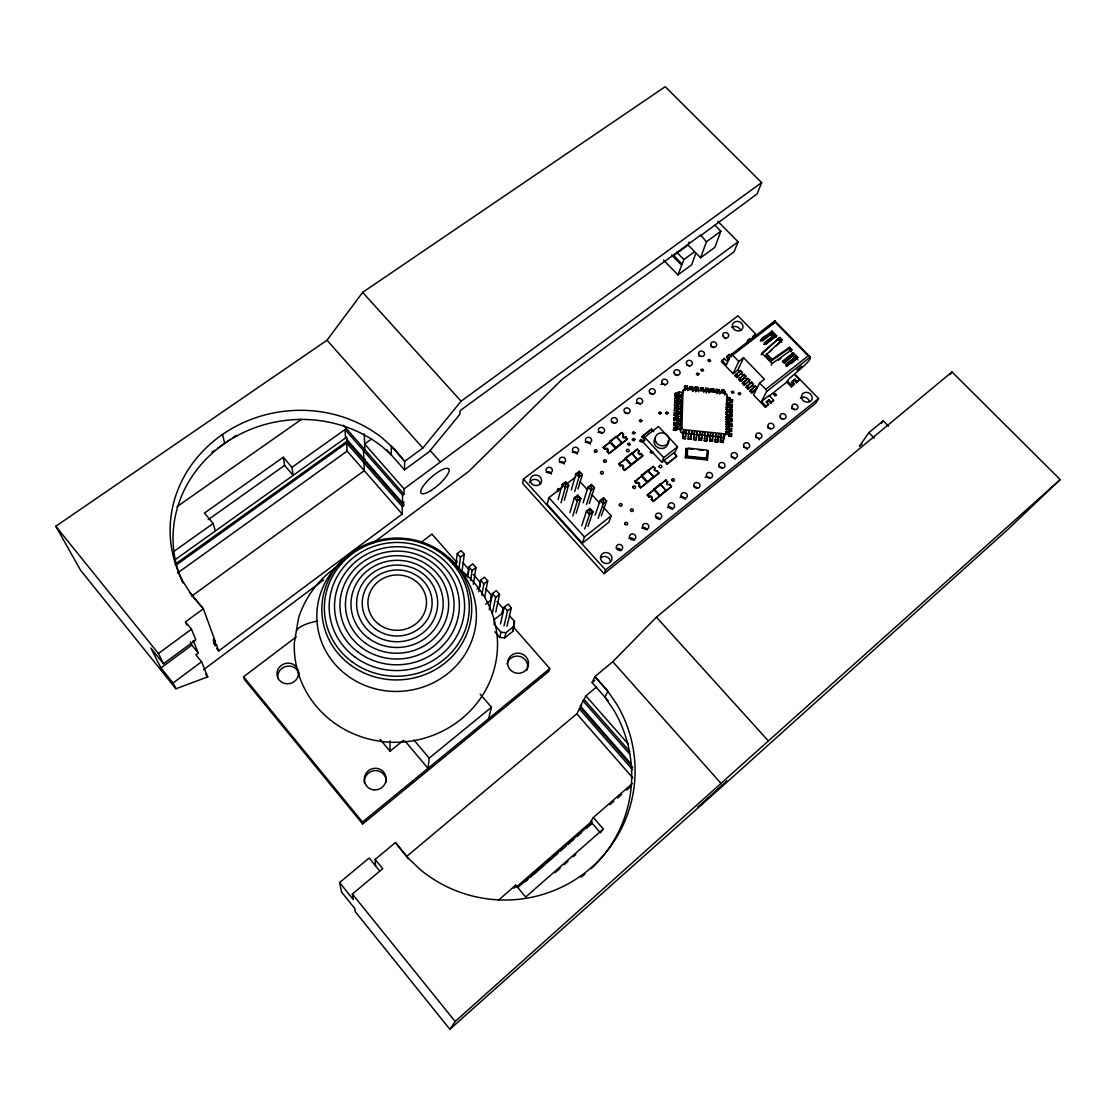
<?xml version="1.0" encoding="UTF-8"?>
<svg xmlns="http://www.w3.org/2000/svg" width="1116" height="1116" viewBox="0 0 1116 1116"><rect width="100%" height="100%" fill="white"/><g stroke="black" fill="none" stroke-linecap="round" stroke-linejoin="round"><path stroke-width="1.5" d="M403.587 740.257L390.028 751.194L390.042 740.954M770.682 403.253L771.309 402.081L769.008 399.695L768.38 400.867L770.682 403.253L773.667 400.198L769.077 395.441L768.464 396.626L786.78 382.104C786.961 378.003 818.865 357.469 808.165 355.892L775.229 322.301L774.992 320.711L773.486 323.654M653.432 476.658L647.657 470.436L641.574 475.207L641.086 476.03L646.848 482.265L653.432 476.658L647.657 470.436M723.726 437.026A2.232 1.995 24.2 0 0 724.87 435.38L726.544 431.962L727.172 395.231A2.232 1.967 23.1 0 0 725.037 393.264L685.266 389.219A2.232 1.981 21 0 0 683.006 390.907L681.555 394.492L680.453 430.86A2.26 2.023 22 0 0 682.601 433.12L694.278 434.305M216.56 648.229L218.736 650.907L402.179 514.058L402.332 506.636L346.658 443.01L175.965 565.226M402.332 506.636L403.657 505.66L403.741 501.879L402.416 502.856L402.583 495.169L345.011 429.548L291.96 467.325L293.159 475.374L284.58 465.386L283.269 457.225L204.451 513.067L213.142 523.46L215.36 530.965M402.583 495.169L403.922 494.179L404.048 488.864L364.625 443.987L371.614 438.951M689.186 241.991L688.14 245.074L700.611 257.824L706.4 241.809L700.736 235.071L460.127 410.632L459.75 414.482L429.241 451.673L404.494 469.864L404.69 461.327L394.269 448.855L382.104 437.849A127.88 117.333 -7.3 0 0 220.354 435.965A127.88 117.333 -7.3 0 0 183.01 581.562L192.105 595.846L203.377 608.778L215.416 641.812L214.384 642.579L215.514 645.648L216.546 644.881L213.226 640.835M660.212 483.967L666.001 490.635L660.212 483.967L654.143 488.78L653.641 489.589L659.43 495.853L666.015 490.231M725.651 431.446L728.999 431.794L729.557 433.496L731.566 433.719L731.357 436.454L728.957 436.203L728.455 432.045L725.512 431.725M725.791 426.521L729.139 426.884L729.697 428.586L731.705 428.809L731.496 431.543L729.097 431.292L728.595 427.121M725.93 421.625L729.264 421.974L729.836 423.689L731.831 423.913L731.622 426.647L729.222 426.382L728.734 422.225L725.791 421.904M731.901 421.471L729.362 421.499L728.874 417.328L726.07 416.728L729.404 417.077L729.892 421.248L731.901 421.471L731.957 419.03L729.962 418.807M729.208 405.164L729.278 402.736L729.766 406.908L732.152 407.173L732.347 404.452L730.366 404.243L729.808 402.485L726.488 402.123L726.279 404.843L729.208 405.164L729.766 406.908M726.628 397.282L729.934 397.645L730.492 399.402L732.487 399.626L732.277 402.332L729.892 402.081L729.404 397.896L726.488 397.589M731.496 436.175L729.501 435.965L728.999 431.794M731.636 431.25L729.627 431.041L729.139 426.884M731.761 426.354L729.766 426.145L729.264 421.974M729.892 421.248L729.404 417.077M729.543 412.209L730.101 413.938L732.096 414.162L732.026 416.589L730.031 416.38L729.543 412.209L726.07 412.139M729.669 407.34L730.227 409.084L732.222 409.293L732.152 411.72L730.171 411.511L729.669 407.34L726.209 407.27L729.139 407.591M732.291 406.88L730.296 406.656L729.808 402.485M732.417 402.039L730.436 401.83L729.934 397.645M728.957 436.203L728.455 432.045M729.097 431.292L729.167 428.837L731.705 428.809M729.222 426.382L729.292 423.94L731.831 423.913M732.152 411.72L729.627 411.762L729.697 409.335L732.222 409.293M729.892 402.081L729.404 397.896M729.501 435.965L729.557 433.496M729.627 431.041L729.697 428.586M729.766 426.145L729.836 423.689M730.031 416.38L730.101 413.938M730.171 411.511L730.227 409.084M730.296 406.656L730.366 404.243M730.436 401.83L730.492 399.402M731.357 436.454L731.566 433.719M731.622 426.647L731.691 424.192M731.761 421.75L731.957 419.03M726.209 411.846L726 414.58L728.929 414.887L729.501 416.617L731.887 416.882L732.096 414.162M732.012 412.013L732.082 409.586M732.152 407.173L732.347 404.452M732.277 402.332L732.487 399.626M723.949 434.919C724.814 445.689 717.839 444.447 721.41 434.347M721.271 434.626L720.322 442.355M724.214 392.706C726.279 389.386 719.918 388.703 721.564 392.427L722.275 391.995M723.015 442.634L724.089 434.626M724.41 390.251L724.995 394.645M724.856 394.938L724.926 392.288L721.717 391.772L721.773 389.972M726.07 416.728L726 419.17L729.334 419.532M729.627 411.762L729.069 410.018L726.139 409.712L726.349 406.977M680.453 430.86L681.904 427.428L683.006 390.907M719.68 394.074L719.123 389.679L716.472 389.4L716.277 391.855L716.974 391.423M718.718 434.068L717.644 442.062L714.965 441.783L716.04 433.775M716.472 389.4L716.416 391.2L719.778 391.06M714.965 441.783L715.161 439.648L717.839 439.941M715.816 436.775L715.9 434.068M717.03 393.781L717.128 390.767M717.644 442.062L718.578 434.347M707.223 459.987L708.032 450.78L707.223 459.987L685.405 457.7L686.214 448.493L692.924 449.19M710.99 391.284L711.185 388.828L713.835 389.107L713.78 390.921L714.463 390.474L711.813 390.195M709.595 441.225L709.79 439.09L712.482 439.369L712.413 441.225L709.595 441.225L710.529 433.496M711.673 390.851L711.185 388.828M709.79 439.09L710.669 433.203M712.287 441.504L713.347 433.496L713.124 436.495M703.736 392.344L703.847 389.331L701.183 389.052M699.913 432.073L699.048 437.946L701.741 438.239L702.606 432.352L701.545 440.374L698.853 440.081L699.788 432.352M709.065 392.93L708.534 388.535L705.884 388.256L706.275 392.93M705.884 388.256L705.828 390.056L709.162 389.903M707.976 432.924L706.916 440.932L704.224 440.653L705.284 432.645L705.061 435.645L707.753 435.924L707.851 433.203M706.4 392.637L706.498 389.624M708.534 388.535L708.339 391.005L709.009 390.558M695.631 391.786L695.296 387.113L697.946 387.392L698.421 391.772M697.109 434.877L694.417 434.584L694.529 431.501L693.482 439.523L696.175 439.802L697.221 431.78M696.998 434.794L697.095 432.073M700.388 390.14L700.597 387.684L703.247 387.963L703.178 389.777L703.847 389.331M701.043 389.707L700.597 387.684M703.038 390.433L703.247 387.963M689.869 386.834L692.645 386.82L693.092 391.2M690.79 439.244L691.836 431.222L690.985 437.095L688.307 436.816L688.112 438.951L690.79 439.244L688.112 438.951M692.966 391.507L693.078 388.842L689.925 388.34L693.217 388.187M695.296 387.113L695.226 388.912L698.532 388.759M695.756 391.493L695.868 388.466M682.922 436.244L683.759 430.358M687.33 386.248L687.135 388.703L687.749 388.27L684.471 388.424L684.68 385.969L687.33 386.248L684.68 385.969M683.648 430.65L682.727 438.393L685.419 438.672L685.503 436.454M686.228 433.65L686.34 430.929M687.777 390.628L687.888 387.615L684.61 387.768M682.811 436.161L685.615 436.537L686.452 430.65M685.405 457.7L686.214 448.493M689.995 386.541L689.786 388.996L690.413 388.549M689.032 431.222L688.195 436.733M689.144 430.929L689.032 434.026L691.725 434.305M674.929 398.133L674.706 400.853L677.105 401.104L679.086 399.626L679.184 397.198L682.253 397.212L678.919 396.864L676.924 398.342L674.929 398.133L677.203 398.677L679.184 397.198M673.687 427.428L673.464 430.176L675.878 430.427L677.872 429.004L680.844 429.311L681.067 426.563L677.691 426.2L673.562 427.707L675.975 427.972M673.897 422.504L673.673 425.252L676.087 425.503L678.082 424.066L681.039 424.387L681.262 421.639L677.9 421.276L675.905 422.727L673.897 422.504L676.184 423.048L678.179 421.611L681.262 421.639M674.092 417.607L673.883 420.341L681.234 419.476L681.457 416.728L678.11 416.366L673.98 417.9L676.394 418.151L678.389 416.7M674.301 412.725L674.078 415.459L676.491 415.71L678.486 414.259L681.444 414.566L681.653 411.832L678.305 411.469L676.31 412.934L674.301 412.725L676.589 413.269L678.584 411.804L681.653 411.832M676.701 410.827L678.681 409.363L681.639 409.684L681.862 406.949L678.514 406.587L676.519 408.051L674.51 407.842L676.798 408.4L676.701 410.827L674.287 410.576L674.51 407.842M674.72 402.988L674.496 405.708L676.896 405.959L678.891 404.494L681.834 404.801L682.057 402.081L678.709 401.718L674.608 403.281L676.994 403.532M679.086 399.626L682.029 399.947L682.253 397.212M675.138 393.292L674.915 396.013L682.225 395.092L682.448 392.372L679.114 392.009L675.013 393.585L677.412 393.85L679.393 392.358M684.987 390.642L685.098 387.977M685.112 390.335L685.224 387.322M673.464 430.176L675.599 430.106L675.696 427.637M673.673 425.252L675.794 425.182L675.905 422.727M673.883 420.341L676.003 420.272L676.115 417.816M674.078 415.459L676.212 415.375L676.31 412.934M674.287 410.576L676.422 410.493L676.519 408.051M674.496 405.708L676.617 405.624L676.728 403.197M674.706 400.853L676.826 400.77L676.924 398.342M674.915 396.013L677.021 395.929L677.133 393.502M677.3 396.264L677.412 393.85M675.599 430.106L677.593 428.67L677.691 426.2M675.794 425.182L677.803 423.745L677.9 421.276M676.003 420.272L677.998 418.821L678.11 416.366M676.212 415.375L678.207 413.924L678.305 411.469M676.422 410.493L678.402 409.028L678.514 406.587M676.617 405.624L678.612 404.145L678.709 401.718M676.826 400.77L678.807 399.291L678.919 396.864M677.021 395.929L679.016 394.436L679.114 392.009M494.848 631.795L499.773 637.445L504.669 637.906L512.774 631.419L513.165 626.746L549.797 668.554L548.779 671.4L362.672 823.999L244.516 679.63L243.581 676.77L296.214 636.901M512.774 631.419L514.504 621.431L509.51 615.753M497.052 601.538L502.995 608.318L502.605 613.005L494.402 619.519L493.997 624.235L500.972 632.228L505.925 632.702L514.113 626.146M485.627 588.523L491.556 595.274L491.152 599.934L485.669 604.244M468.539 572.452L468.832 569.383L463.126 562.883M480.201 694.152L491.472 707.265L429.172 758.141L428.042 768.422L404.969 740.912M455.788 565.589L457.239 553.55L461.089 550.593L464.298 554.247L462.01 571.42M458.927 569.188L460.448 557.205L464.298 554.247M467.451 576.944L468.901 566.844L472.752 563.873L475.974 567.542L473.337 584.352M470.617 580.557L472.124 570.527L475.974 567.542M478.68 591.731L480.633 580.208L484.47 577.209L487.72 580.892L484.707 597.339M481.847 595.358L483.87 583.905L487.72 580.892M491.012 598.064L491.556 595.274M489.254 609.727L492.421 593.628L496.257 590.615L499.522 594.312L495.797 612M492.407 613.34L495.671 597.339L499.522 594.312M757.206 335.553L737.941 315.786L523.474 479.057L522.567 483.368L604.049 573.708L815.81 403.197L818.586 398.551L795.722 375.088M501.781 613.772L502.995 608.318M500.47 623.97L504.265 607.132L508.101 604.091L511.379 607.815L506.957 626.313M499.773 637.445L500.972 632.228M504.027 625.923L507.543 610.857L511.379 607.815M504.669 637.906L505.925 632.702M488.599 718.802L491.472 707.265M513.834 624.095L514.504 621.431M562.297 487.315L548.877 497.666L547.175 504.293L582.343 543.227L608.848 522.246L611.205 515.815L603.198 507.041M558.112 499.619L562.227 484.497L565.645 481.875L568.63 485.153L564.361 500.261M706.986 438.714L707.753 435.924M561.027 502.842L565.226 487.79L565.645 481.875M571.308 489.938L575.954 473.923L579.33 471.315L582.329 474.579L578.004 488.975M578.395 474.523L579.33 471.315L578.939 477.202L574.698 491.542M569.899 512.635L574.322 497.806L577.739 495.155L580.739 498.447L576.163 513.276M572.829 515.871L577.335 501.112L577.739 495.155M583.082 502.87L588.034 487.148L591.41 484.511L594.423 487.804L589.318 503.497M603.198 447.474L621.821 432.506L623.523 434.347A1.716 1.548 18.7 0 0 623.398 436.551A1.716 1.548 18.7 0 0 625.797 436.802L627.206 439.481L608.89 453.626L607.188 451.785A1.716 1.562 17.8 0 0 607.313 449.567A1.716 1.562 17.8 0 0 604.9 449.316L603.198 447.474L609.503 442.62M586.514 504.516L591.034 490.44L591.41 484.511M604.9 449.316L603.463 446.623M581.757 525.72L586.472 511.17L589.89 508.491L592.903 511.812L588.034 526.347M607.188 451.785L607.453 450.948A1.73 1.562 17.8 0 0 607.592 448.73A1.73 1.562 17.8 0 0 605.179 448.479M608.89 453.626L627.513 438.63M584.7 528.97L589.499 514.49L589.89 508.491M582.343 543.227L584.435 536.977L611.205 515.815M621.821 432.506L616.771 437.026M595.135 515.187L600.171 500.428L603.561 497.778L606.574 501.084L601.385 515.815M663.574 260.112L677.928 274.899L683.885 259.554L694.347 251.881M623.523 434.347L623.23 435.198A1.716 1.548 18.7 0 0 622.77 436.858M625.797 436.802L625.504 437.653A1.716 1.548 18.7 0 1 623.105 437.402M598.092 518.424L603.198 503.735L603.561 497.778M618.683 464.242L637.306 449.162L639.022 451.017A1.716 1.548 20.1 0 0 638.91 453.222A1.716 1.548 20.1 0 0 641.309 453.473L642.704 456.151L624.416 470.436L622.7 468.58A1.73 1.562 19.3 0 0 622.826 466.349A1.73 1.562 19.3 0 0 620.398 466.097L618.683 464.242L624.988 459.332M620.398 466.097L618.975 463.405M695.798 253.248L691.725 264.743L677.928 274.899M622.7 468.58L622.993 467.757A1.73 1.576 19.3 0 0 623.119 465.525A1.73 1.576 19.3 0 0 620.691 465.274M624.416 470.436L643.025 455.328M700.485 235.797L757.122 193.919L761.628 182.592L665.22 86.699L362.644 292.364L327.016 340.24L55.8 526.264L80.519 570.178L175.923 688.767L207.771 676.868L201.564 661.76L195.942 654.841L198.299 653.083L193.152 640.542M637.306 449.162L632.242 453.696M642.858 441.908L644.616 437.207L658.468 426.465L677.524 446.791L675.543 451.422L661.802 462.233L642.858 441.908L644.936 440.304L641.937 436.537L651.563 429.074L653.669 431.306M714.965 225.223L720.866 231.207L714.84 247.347L700.611 257.824M639.022 451.017L638.715 451.854A1.716 1.548 20.1 0 0 638.254 453.515M641.309 453.473L641.003 454.31A1.716 1.548 20.1 0 1 639.133 454.463M641.784 436.928L651.563 429.074M634.725 481.596L653.334 466.404L655.064 468.26A1.73 1.562 21.6 0 0 654.966 470.492A1.73 1.562 21.6 0 0 657.366 470.743L658.761 473.421L640.486 487.832L638.757 485.962A1.73 1.576 20.9 0 0 638.868 483.716A1.73 1.576 20.9 0 0 636.455 483.465L634.725 481.596L639.761 477.634M636.455 483.465L635.032 480.787M604.049 573.708L605.542 569.941L818.586 398.551M638.757 485.962L639.077 485.167A1.73 1.576 20.9 0 0 639.189 482.907A1.73 1.576 20.9 0 0 636.762 482.656M717.797 221.289L738.081 241.795L734.119 251.742L562.004 379.412L468.762 471.384L372.465 543.394M640.486 487.832L659.096 472.598M653.334 466.404L643.444 474.746M682.225 395.092L679.016 394.436M682.029 399.947L678.807 399.291M682.057 402.081L678.988 402.053M655.064 468.26L654.729 469.083A1.73 1.562 21.7 0 0 654.185 470.143M681.834 404.801L678.612 404.145M681.639 409.684L678.402 409.028M647.266 495.169L665.875 479.894L667.619 481.763A1.73 1.576 22.9 0 0 667.521 484.009A1.73 1.576 22.9 0 0 669.935 484.26L671.316 486.925L653.055 501.447L651.325 499.563A1.744 1.59 22.3 0 0 651.423 497.304A1.744 1.59 22.3 0 0 648.996 497.052L647.266 495.169L659.612 485.39M657.031 471.566L657.366 470.743M661.802 462.233L663.713 457.658L677.524 446.791M648.996 497.052L647.587 494.388M681.039 424.387L677.803 423.745M681.067 426.563L677.984 426.535M697.946 387.392L695.17 387.405M680.844 429.311L677.593 428.67M651.325 499.563L651.66 498.782A1.744 1.59 22.3 0 0 651.758 496.508A1.744 1.59 22.3 0 0 649.331 496.271M667.047 464.005L676.826 456.039L673.659 452.664L676.659 456.43L667.047 464.005L663.88 460.601M653.055 501.447L671.679 486.116M682.601 433.12L684.066 429.702A2.274 2.023 22 0 1 681.904 427.428M682.727 438.393L685.419 438.672M661.983 483.507L665.875 479.894M666.88 483.047A1.73 1.562 22.9 0 1 667.27 482.558L667.619 481.763M731.747 356.757L729.487 354.414L727.102 356.255L729.362 358.599L726.516 360.803L724.256 358.445L721.327 361.514L733.086 373.734L737.829 370.038L743.577 357.692L764.418 379.231L759.605 383.011L753.565 395.008L765.464 407.382L768.464 404.341L766.162 401.955L769.008 399.695M723.712 359.687L724.256 358.445M669.586 485.055L669.935 484.26M727.102 356.255L726.558 357.483L728.818 359.826L729.362 358.599M713.835 389.107L711.059 389.121M728.929 355.655L729.487 354.414M765.464 407.382L766.092 406.224L761.489 401.453L766.622 391.577L810.3 357.064L774.825 320.892L730.994 354.679L726.39 364.988L721.871 360.287M693.482 439.523L696.175 439.802M719.123 389.679L716.346 389.693M698.853 440.081L701.545 440.374M733.086 373.734L738.764 361.431L743.577 357.692M406.866 856.265L576.777 713.835L581.687 704.949L580.39 706.051L630.721 763.525M580.39 706.051L585.914 695.882L596.6 686.954M704.224 440.653L707.042 440.653M608.332 701.029L592.094 682.601L594.87 676.631L612.81 661.704L656.431 617.176L951.99 371.949L1060.2 479.587L1007.888 529.416L737.815 772.412L449.874 1029.301L355.293 911.744L354.762 908.466L341.58 892.102L339.571 882.575L369.173 857.995L379.719 870.954M734.942 375.66L740.396 370.442L742.266 372.367L736.797 377.585L734.942 375.66L737.313 373.804M736.797 377.585L742.266 372.367M740.396 370.442L739.685 371.963L737.829 370.038M738.653 379.524L744.121 374.306L745.976 376.231L740.508 381.449L738.653 379.524L741.024 377.668M726.139 409.712L729.599 409.767M740.508 381.449L745.976 376.231M744.121 374.306L743.395 375.813L741.54 373.888M772.063 331.089L761.154 339.529L760.401 341.119L771.282 332.694L772.063 331.089L776.666 335.79L775.871 337.381L771.282 332.694M742.377 383.388L747.846 378.171L749.715 380.096L744.232 385.313L742.377 383.388L745.934 380.598M744.232 385.313L749.715 380.096M746.102 387.252L751.57 382.035L753.44 383.974L752.7 385.466L747.957 389.191L746.102 387.252L751.57 382.035M771.24 335.191L772.021 333.6L762.535 340.938L761.154 339.529M723.182 436.049L724.284 433.789A2.246 1.995 24.2 0 0 726.544 431.962M747.957 389.191L753.44 383.974M771.212 365.141L772.007 363.579L761.837 353.116L779.903 337.409L782.204 339.752L765.757 355.209L771.282 360.9L788.775 348.889L789.598 347.313L791.9 349.671L791.077 351.247L788.775 348.889M749.826 391.13L755.309 385.913L757.178 387.852L751.696 393.069L749.826 391.13L753.384 388.326M751.696 393.069L757.178 387.852M755.309 385.913L754.569 387.405L752.7 385.466M761.07 354.693L779.903 337.409M771.282 360.9L772.077 359.338L789.598 347.313M776.192 345.96L782.204 339.752M782.944 361.807L793.281 352.782L797.912 357.511L791.649 363.356M514.044 888.266L515.745 885.128L525.706 897.041L603.282 829.021L593.363 817.498L632.465 783.432M794.201 380.389L794.857 379.189L797.145 381.546L796.489 382.746L794.201 380.389L791.397 382.607L793.685 384.964L791.356 386.82L786.78 382.104M791.356 386.82L794.341 383.778L792.053 381.421L794.857 379.189M610.006 441.113L609.531 441.964L615.223 448.116L621.779 442.578L616.088 436.44L610.006 441.113L615.697 447.265M793.685 384.964L794.341 383.778M794.899 374.99L799.475 379.705L796.489 382.746M625.518 457.867L625.03 458.704L630.763 464.898L637.334 459.318L631.6 453.138L625.518 457.867L631.251 464.061M593.363 817.498L590.671 821.474L600.45 832.843L603.282 829.021M449.874 1029.301L455.175 1021.489L1060.2 479.587M888.545 426.214L883.23 420.816L868.876 432.687L859.376 446.274L861.943 444.154M881.277 423.564L883.23 420.816M949.967 374.627L951.99 371.949M182.857 582.929A126.178 115.994 -7.6 0 1 225.46 442.843A126.178 115.994 -7.6 0 1 382.202 446.651L391.284 454.882L391.311 446.177L404.69 461.327L422.852 448.032L461.075 401.188L761.628 182.592M769.663 351.735L772.272 349.434M555.015 872.698L560.218 868.136M564.11 864.733L568.002 861.315M573.192 856.753L575.786 854.479M498.824 899.873L515.745 885.128M609.978 804.636L613.842 801.274M617.706 797.898L621.57 794.536M626.718 790.044L630.582 786.682M516.052 887.332L592.052 821.069M517.838 887.443L591.871 822.855M525.273 881.738L527.896 879.464M530.505 877.176L557.972 853.21M560.595 850.922L565.826 846.36M568.449 844.073L573.68 839.511M577.6 836.079L581.52 832.662M586.751 828.086L591.982 823.524M339.571 882.575L353.298 899.594L352.377 894.028L382.704 868.667L375.171 859.432L395.441 842.566L408.595 858.567M592.094 682.601L594.661 680.453M362.672 823.999L362.491 822.032L549.797 668.554M766.092 406.224L768.464 404.341M771.309 402.081L773.667 400.198M797.145 381.546L799.475 379.705M761.489 401.453L769.077 395.441M766.497 402.374L768.38 400.867M766.622 391.577A1.911 0.893 51.6 0 0 765.743 389.372L808.165 355.892M796.824 369.996L801.707 366.146M786.752 363.969L795.931 356.757L794.006 360.356L786.18 366.508M786.166 365.141L795.108 357.204L785.636 364.653L787.031 366.09L797.912 357.511M793.281 352.782L782.386 361.319L783.781 362.742L793.253 355.306L784.325 363.244M477.006 589.067L479.74 586.932L480.159 582.301L473.282 574.461M764.99 343.072L774.365 335.804M763.609 344.412L773.862 335.47L764.376 342.835L765.757 344.244L776.666 335.79M465.651 576.107L468.399 573.987M765.255 344.286L774.448 337.158M762.312 338.12L765.004 336.028M730.994 354.679A1.897 0.879 52.6 0 1 732.682 355.139L775.229 322.301M566.314 484.205L575.716 476.95M452.998 564.264L457.1 561.097M420.885 542.488L431.962 534.09L457.142 562.813M203.614 669.684L323.626 579.929M175.923 688.767L173.064 683.02L201.564 661.76M173.064 683.02L160.941 667.954L150.869 648.089L163.508 663.755L195.802 639.886L191.478 629.215L185.493 621.877L203.377 608.778L189.887 592.359M160.941 667.954L191.812 645.118L190.487 641.937M404.048 488.864L738.081 241.795M163.508 663.755L158.43 653.53L191.478 629.215M706.4 241.809L720.866 231.207M688.14 245.074L673.771 255.55L682.267 264.283M191.785 596.084L364.262 470.673L363.955 462.791L365.281 461.843L365.183 459.164M177.5 573.038L347.16 451.101L346.658 443.01M175.128 564.208L347.146 441.127L346.964 438.379M174.891 559.883L346.881 436.998M208.19 519.679L284.58 465.386M173.538 551.667L213.142 523.46M176.844 506.79L301.543 419.267M772.007 363.579L791.9 349.671M778.312 360.175L781.144 358.194M211.928 452.231L214.76 450.264M217.592 448.297L230.398 439.411M233.244 437.43L236.104 435.449M713.626 391.577L714.324 391.144L711.129 390.628M718.927 392.148L719.625 391.716M721.717 391.772L725.079 391.632M687.554 449.26L687.289 456.123L706.414 458.118L707.125 451.492M684.066 429.702L724.284 433.789M697.612 434.64L720.964 437.012M729.027 433.747L731.426 433.998M725.581 433.915L728.929 434.264M725.442 434.194L728.399 434.501M683.648 433.454L686.34 433.733M699.802 435.156L702.494 435.449M705.186 435.728L707.879 436.007M710.571 436.3L713.25 436.579M715.942 436.858L718.62 437.151M721.313 437.43L724.005 437.723M693.678 437.388L696.37 437.667M704.419 438.518L707.112 438.797M720.518 440.22L723.196 440.499M709.734 440.932L712.413 441.225M715.105 441.504L717.783 441.783M720.462 442.075L723.14 442.355M688.14 448.116L707.265 450.125M697.96 449.72L702.996 450.25M685.894 456.597L707.767 458.885M729.962 399.668L732.347 399.919M726.558 399.709L729.878 400.058M726.418 400.002L729.334 400.309M726.418 404.55L729.738 404.913M729.557 414.189L731.957 414.441M726.139 414.287L729.473 414.636M678.207 413.924L681.555 414.273M725.86 419.463L728.804 419.769M677.998 418.821L681.36 419.184M725.86 424.066L729.208 424.429M725.721 424.359L728.664 424.666M725.721 428.976L729.069 429.339M725.581 429.269L728.525 429.576M700.471 387.977L703.108 388.27M705.758 388.549L708.409 388.842M721.633 390.265L724.27 390.558M700.527 389.484L703.708 389.986M779.107 338.999L781.409 341.343M778.131 338.566L781.688 342.207M787.617 348.262L791.188 351.903M777.894 339.417L780.251 341.831M792.444 354.344L797.898 359.882M868.876 432.687L874.191 438.114M676.728 252.216L683.885 259.554M671.637 255.006L681.332 264.966M766.525 353.632L772.077 359.338M787.422 380.905L792.011 385.634M732.682 355.139L738.764 361.431M759.605 383.011L765.743 389.372M745.265 377.738L747.12 379.677M748.976 381.602L750.845 383.527M735.639 374.153L737.509 376.078M739.364 378.017L741.233 379.942M743.089 381.881L744.958 383.82M746.827 385.759L748.697 387.698M750.566 389.637L752.435 391.59M651.423 429.465L653.516 431.697M644.616 437.207L663.713 457.658M641.937 436.537L644.03 438.783M664.034 460.224L667.215 463.628M665.527 480.703L667.27 482.558M641.574 475.207L647.35 481.456M654.143 488.78L659.947 495.044M607.453 450.948L609.169 452.789M622.993 467.757L624.709 469.613M639.077 485.167L640.807 487.036M651.66 498.782L653.39 500.665M580.292 481.959L587.169 489.492M591.745 494.5L599.766 503.274M548.877 497.666L584.435 536.977M362.644 292.364L461.075 401.188M656.431 617.176L768.073 740.606M523.474 479.057L605.542 569.941M430.009 450.376L440.36 461.996M327.016 340.24L422.852 448.032M612.81 661.704L721.243 783.669M386.708 449.706L404.494 469.864M585.914 695.882L628.294 744.121M457.239 553.55L460.448 557.205M468.901 566.844L472.124 570.527M480.633 580.208L483.87 583.905M492.421 593.628L495.671 597.339M504.265 607.132L507.543 610.857M343.393 425.21L403.922 494.179M584.184 699.579L629.731 751.473M582.873 700.681L629.55 753.914M402.416 502.856L345.555 437.946L345.011 429.548M347.146 441.127L403.657 505.66M580.46 707.586L632.744 767.278M579.162 708.674L632.577 769.705M346.337 450.166L402.179 514.058M576.777 713.835L632.758 777.894M283.269 457.225L291.96 467.325M413.91 739.978L429.172 758.141M380.11 739.308L390.028 751.194M213.268 639.175L215.416 641.812M243.581 676.77L362.491 822.032M213.309 642.942L215.514 645.648M191.812 645.118L198.299 653.083M205.595 674.19L207.771 676.868M55.8 526.264L158.43 653.53M352.377 894.028L455.175 1021.489M395.441 842.566L407.019 857.074L420.565 869.88A131.59 130.07 23.1 0 0 589.401 869.211A131.59 130.07 23.1 0 0 616.702 704.154L606.685 689.646L594.87 676.631L607.857 691.334L604.886 697.123L613.605 709.776A129.763 128.424 23.8 0 1 591.187 868.639M185.493 621.877L186.763 624.96M216.546 644.881L218.736 650.907M222.502 434.431L224.679 443.373M616.088 436.44L621.779 442.578M375.171 859.432L375.52 865.793M631.6 453.138L637.334 459.318M363.802 458.774L363.495 450.599L364.834 449.636L364.248 433.901M667.173 484.804A1.73 1.562 22.9 0 1 666.824 484.26M667.954 441.043A7.142 6.417 21.1 0 1 659.863 448.325A7.142 6.417 21.1 0 1 655.134 438.128M559.228 462.219A3.139 2.874 14.9 0 1 564.347 464.047M800.367 398.063A5.51 4.799 26.8 0 1 809.337 401.23M558.335 491.082A1.423 1.297 15.2 0 1 557.861 488.836A1.423 1.297 15.2 0 1 560.176 489.659M743.563 447.153A3.097 2.762 25.8 0 1 747.232 449.539M529.556 482.712A5.719 5.259 13.1 0 1 540.535 483.842M694.138 486.757A3.139 2.846 24.7 0 1 697.082 487.804M628.852 538.512A3.195 2.943 22.6 0 1 634.055 540.367M731.789 327.42A5.413 4.687 21.9 0 1 740.619 330.531M598.023 432.576A3.111 2.804 17 0 1 602.375 433.022M600.924 557.609A5.817 5.413 21.4 0 1 610.396 560.999M617.246 548.333A3.208 2.971 22 0 1 621.012 550.83M641.812 528.133A3.181 2.929 23.1 0 1 647.001 529.974M656.11 517.21A3.167 2.902 23.6 0 1 659.849 519.665M667.452 507.585A3.167 2.888 24 0 1 672.599 509.426M680.132 497.429A3.153 2.86 24.4 0 1 685.266 499.257M705.214 477.341A3.125 2.818 25.1 0 1 709.567 477.788M719.025 466.809A3.125 2.804 25.3 0 1 721.954 467.855M731.329 456.946A3.111 2.776 25.6 0 1 735.012 459.332M755.699 437.444A3.083 2.734 26 0 1 759.354 439.802M767.738 427.791A3.083 2.72 26.2 0 1 770.64 428.809M781.256 418.361A3.069 2.692 26.4 0 1 782.595 419.225M791.593 408.679A3.055 2.678 26.6 0 1 794.466 409.698M546.101 472.249A3.153 2.888 14 0 1 551.234 474.091M572.257 452.273A3.139 2.846 15.7 0 1 577.363 454.086M585.189 442.382A3.125 2.832 16.4 0 1 590.28 444.196M612.196 422.253A3.097 2.79 17.7 0 1 615.111 423.285M624.848 412.585A3.083 2.762 18.2 0 1 627.75 413.618M636.008 403.546A3.083 2.748 18.8 0 1 640.305 404.006M649.875 393.446A3.069 2.72 19.2 0 1 652.762 394.478M660.881 384.546A3.055 2.706 19.7 0 1 665.136 385.006M674.552 374.585A3.041 2.692 20.1 0 1 677.426 375.604M686.772 365.253A3.041 2.664 20.5 0 1 689.632 366.271M698.895 355.99A3.027 2.651 20.9 0 1 700.43 356.157M710.934 346.783A3.013 2.637 21.2 0 1 713.766 347.787M724.41 337.813A2.999 2.609 21.6 0 1 725.721 338.65M681.555 394.492A2.218 1.967 21 0 1 681.778 393.767M507.069 664.09A10.407 10.03 15.4 0 1 520.461 656.613A10.407 10.03 15.4 0 1 526.668 670.577M277.772 678.012A10.825 10.211 -18.8 0 1 287.049 666.196A10.825 10.211 -18.8 0 1 299.116 674.594M297.805 669.14A10.895 10.267 -18.5 0 1 287.342 683.787A10.895 10.267 -18.5 0 1 278.177 669.028A10.895 10.267 -18.5 0 1 296.382 666.866M364.5 783.167A10.965 10.672 -29.3 0 1 375.06 770.598A10.965 10.672 -29.3 0 1 386.122 782.232M458.132 568.072A101.668 97.008 -5 0 1 439.285 732.682A101.668 97.008 -5 0 1 294.289 643.248L298.53 618.111A101.668 97.008 -5 0 1 335.344 567.779M296.424 630.638A85.458 24.161 7.7 0 1 317.516 621.068M446.595 556.605A79.794 75.623 -3.1 0 1 453.752 668.289A79.794 75.623 -3.1 0 1 335.776 665.094A79.794 75.623 -3.1 0 1 350.982 554.024M585.021 874.023A129.763 128.424 23.8 0 1 581.143 877.078M773.974 394.269L774.895 395.873L776.541 395.19L775.62 393.599L773.974 394.269M740.675 393.488L739.685 394.883L738.067 393.836L739.057 392.441L740.675 393.488M731.412 391.772L732.319 393.376L733.979 392.692L733.072 391.088L731.412 391.772M708.116 360.105L709.009 361.682L710.669 360.998L709.776 359.436L708.116 360.105M698.951 373.972L697.946 375.353L696.342 374.32L697.333 372.939L698.951 373.972M701.029 369.689L701.922 371.279L703.582 370.596L702.689 369.019L701.029 369.689M668.121 412.864L667.103 414.287L665.471 413.227L666.503 411.818L668.121 412.864M661.23 412.906L660.198 414.329L658.58 413.269L659.612 411.86L661.23 412.906M652.832 451.91L651.786 453.361L650.14 452.287L651.2 450.836L652.832 451.91M641.951 420.593L640.905 422.015L639.273 420.955L640.319 419.532L641.951 420.593M642.272 440.583L641.226 442.02L639.58 440.96L640.64 439.509L642.272 440.583M634.976 432.757L633.93 434.194L632.298 433.134L633.344 431.697L634.976 432.757M634.865 439.467L633.818 440.904L632.172 439.844L633.232 438.393L634.865 439.467M627.68 443.763L628.573 445.41L630.303 444.698L629.41 443.052L627.68 443.763M747.901 340.227L747.329 341.482L750.245 338.413L747.901 340.227M753.063 336.251L752.477 337.506L755.393 334.451L753.063 336.251M726.809 781.172L697.918 807.231L726.809 781.172M592.903 511.812L589.499 514.49L586.472 511.17L590.252 509.789L592.903 511.812M606.574 501.084L603.198 503.735L600.171 500.428L603.965 499.033L606.574 501.084M580.739 498.447L577.335 501.112L574.322 497.806L578.06 496.397L580.739 498.447M594.423 487.804L591.034 490.44L588.034 487.148L591.787 485.711L594.423 487.804M568.63 485.153L565.226 487.79L562.227 484.497L565.924 483.061L568.63 485.153M582.329 474.579L578.939 477.202L575.954 473.923L579.664 472.459L582.329 474.579M430.609 490.733A18.358 5.203 -41.3 0 0 448.827 469.027A18.358 5.203 -41.3 0 0 425.377 483.312A18.358 5.203 -41.3 0 0 430.609 490.733M655.873 441.964A7.17 6.431 21.1 0 0 668.121 443.233A7.17 6.431 21.1 0 0 662.416 432.869A7.17 6.431 21.1 0 0 655.873 441.964M603.979 461.871A1.395 1.269 18 0 0 606.337 461.536A1.395 1.269 18 0 0 604.732 459.792A1.395 1.269 18 0 0 603.979 461.871M560.079 461.885A3.167 2.888 14.9 0 0 565.421 461.131A3.167 2.888 14.9 0 0 561.822 457.197A3.167 2.888 14.9 0 0 560.079 461.885M599.166 432.004A3.125 2.818 17 0 0 604.44 431.278A3.125 2.818 17 0 0 600.854 427.414A3.125 2.818 17 0 0 599.166 432.004M732.473 326.821A5.454 4.715 21.8 0 0 741.373 329.959A5.454 4.715 21.8 0 0 739.169 321.687A5.454 4.715 21.8 0 0 732.473 326.821M801.595 398.007A5.552 4.827 26.7 0 0 810.635 401.202A5.552 4.827 26.7 0 0 808.263 392.665A5.552 4.827 26.7 0 0 801.595 398.007M600.561 558.893A5.845 5.441 21.4 0 0 610.117 562.297A5.845 5.441 21.4 0 0 608.039 552.88A5.845 5.441 21.4 0 0 600.561 558.893M743.661 445.954A3.125 2.776 25.8 0 0 748.738 447.753A3.125 2.776 25.8 0 0 747.483 442.885A3.125 2.776 25.8 0 0 743.661 445.954M531.593 483.66A5.761 5.287 13.1 0 0 541.358 482.265A5.761 5.287 13.1 0 0 534.829 475.095A5.761 5.287 13.1 0 0 531.593 483.66M659.151 466.683A1.395 1.269 21.8 0 0 661.425 467.492A1.395 1.269 21.8 0 0 660.909 465.302A1.395 1.269 21.8 0 0 659.151 466.683M546.854 471.984A3.181 2.902 14.1 0 0 552.225 471.231A3.181 2.902 14.1 0 0 548.626 467.283A3.181 2.902 14.1 0 0 546.854 471.984M693.859 485.823A3.167 2.86 24.7 0 0 699.007 487.664A3.167 2.86 24.7 0 0 697.779 482.67A3.167 2.86 24.7 0 0 693.859 485.823M629.508 537.354A3.208 2.971 22.6 0 0 634.753 539.223A3.208 2.971 22.6 0 0 633.595 534.076A3.208 2.971 22.6 0 0 629.508 537.354M686.438 363.453A3.055 2.678 20.5 0 0 691.432 365.211A3.055 2.678 20.5 0 0 690.26 360.524A3.055 2.678 20.5 0 0 686.438 363.453M626.774 451.324A1.395 1.256 19.2 0 0 629.103 450.99A1.395 1.256 19.2 0 0 627.499 449.26A1.395 1.256 19.2 0 0 626.774 451.324M624.807 523.85A1.423 1.311 21.5 0 0 627.122 524.673A1.423 1.311 21.5 0 0 626.606 522.4A1.423 1.311 21.5 0 0 624.807 523.85M681.178 495.978A3.167 2.874 24.4 0 0 686.34 497.82A3.167 2.874 24.4 0 0 685.126 492.812A3.167 2.874 24.4 0 0 681.178 495.978M706.442 475.751A3.153 2.832 25 0 0 711.576 477.578A3.153 2.832 25 0 0 710.348 472.626A3.153 2.832 25 0 0 706.442 475.751M632.856 487.385A1.409 1.283 20.8 0 0 635.157 488.208A1.409 1.283 20.8 0 0 634.641 485.976A1.409 1.283 20.8 0 0 632.856 487.385M661.746 382.3A3.083 2.72 19.7 0 0 666.768 384.085A3.083 2.72 19.7 0 0 665.61 379.342A3.083 2.72 19.7 0 0 661.746 382.3M768.031 426.438A3.097 2.734 26.2 0 0 773.081 428.223A3.097 2.734 26.2 0 0 771.798 423.41A3.097 2.734 26.2 0 0 768.031 426.438M718.941 465.749A3.139 2.818 25.3 0 0 724.061 467.562A3.139 2.818 25.3 0 0 722.805 462.638A3.139 2.818 25.3 0 0 718.941 465.749M594.716 451.827A1.395 1.269 17.1 0 0 597.074 451.492A1.395 1.269 17.1 0 0 595.47 449.762A1.395 1.269 17.1 0 0 594.716 451.827M755.895 436.161A3.111 2.748 26 0 0 760.959 437.946A3.111 2.748 26 0 0 759.675 433.12A3.111 2.748 26 0 0 755.895 436.161M650 393.153A3.083 2.734 19.2 0 0 655.162 392.469A3.083 2.734 19.2 0 0 651.591 388.689A3.083 2.734 19.2 0 0 650 393.153M616.353 547.886A3.222 2.985 22 0 0 621.612 549.756A3.222 2.985 22 0 0 620.468 544.594A3.222 2.985 22 0 0 616.353 547.886M710.794 344.858A3.041 2.637 21.2 0 0 715.747 346.602A3.041 2.637 21.2 0 0 714.547 341.97A3.041 2.637 21.2 0 0 710.794 344.858M573.206 451.854A3.153 2.86 15.7 0 0 578.52 451.101A3.153 2.86 15.7 0 0 574.921 447.195A3.153 2.86 15.7 0 0 573.206 451.854M619.338 505.088A1.423 1.297 20.4 0 0 621.654 505.911A1.423 1.297 20.4 0 0 621.152 503.651A1.423 1.297 20.4 0 0 619.338 505.088M600.91 473.547A1.409 1.283 18.1 0 0 603.282 473.212A1.409 1.283 18.1 0 0 601.663 471.454A1.409 1.283 18.1 0 0 600.91 473.547M624.765 412.446A3.111 2.776 18.2 0 0 629.982 411.734A3.111 2.776 18.2 0 0 626.397 407.912A3.111 2.776 18.2 0 0 624.765 412.446M674.134 372.842A3.069 2.706 20.1 0 0 679.142 374.613A3.069 2.706 20.1 0 0 677.984 369.898A3.069 2.706 20.1 0 0 674.134 372.842M630.512 510.403A1.423 1.297 21.4 0 0 632.828 511.226A1.423 1.297 21.4 0 0 632.312 508.98A1.423 1.297 21.4 0 0 630.512 510.403M655.538 516.513A3.195 2.916 23.6 0 0 660.742 518.368A3.195 2.916 23.6 0 0 659.556 513.29A3.195 2.916 23.6 0 0 655.538 516.513M642.565 526.891A3.208 2.943 23.1 0 0 647.796 528.747A3.208 2.943 23.1 0 0 646.624 523.641A3.208 2.943 23.1 0 0 642.565 526.891M612.014 422.183A3.125 2.804 17.7 0 0 617.26 421.471A3.125 2.804 17.7 0 0 613.674 417.621A3.125 2.804 17.7 0 0 612.014 422.183M780.084 416.784A3.083 2.706 26.4 0 0 785.12 418.556A3.083 2.706 26.4 0 0 783.823 413.785A3.083 2.706 26.4 0 0 780.084 416.784M731.343 455.816A3.125 2.79 25.5 0 0 736.448 457.616A3.125 2.79 25.5 0 0 735.193 452.719A3.125 2.79 25.5 0 0 731.343 455.816M586.235 441.894A3.139 2.846 16.4 0 0 591.522 441.155A3.139 2.846 16.4 0 0 587.937 437.277A3.139 2.846 16.4 0 0 586.235 441.894M698.658 354.121A3.041 2.664 20.9 0 0 703.638 355.878A3.041 2.664 20.9 0 0 702.452 351.219A3.041 2.664 20.9 0 0 698.658 354.121M722.833 335.651A3.027 2.623 21.5 0 0 727.772 337.395A3.027 2.623 21.5 0 0 726.572 332.791A3.027 2.623 21.5 0 0 722.833 335.651M668.4 506.204A3.181 2.902 24 0 0 673.59 508.059A3.181 2.902 24 0 0 672.39 503.009A3.181 2.902 24 0 0 668.4 506.204M671.692 480.159A1.409 1.269 23.1 0 0 673.98 480.968A1.409 1.269 23.1 0 0 673.45 478.764A1.409 1.269 23.1 0 0 671.692 480.159M792.053 407.2A3.083 2.692 26.6 0 0 797.075 408.972A3.083 2.692 26.6 0 0 795.764 404.215A3.083 2.692 26.6 0 0 792.053 407.2M637.431 402.764A3.097 2.762 18.7 0 0 642.607 402.067A3.097 2.762 18.7 0 0 639.036 398.259A3.097 2.762 18.7 0 0 637.431 402.764M509.51 668.833A10.476 10.086 15.4 0 0 527.533 667.717A10.476 10.086 15.4 0 0 517.21 653.139A10.476 10.086 15.4 0 0 509.51 668.833M374 789.863A11.034 10.742 -28.8 0 0 385.229 774.504A11.034 10.742 -28.8 0 0 366.341 772.914A11.034 10.742 -28.8 0 0 374 789.863M368.35 638.101A46.105 43.58 -2.4 0 0 442.675 610.173A46.105 43.58 -2.4 0 0 380.249 563.399A46.105 43.58 -2.4 0 0 368.35 638.101M371.823 633.456A40.539 38.321 -2.4 0 0 437.221 608.987A40.539 38.321 -2.4 0 0 382.37 567.779A40.539 38.321 -2.4 0 0 371.823 633.456M354.944 657.003A67.727 64.058 -2.6 0 0 463.893 615.404A67.727 64.058 -2.6 0 0 371.795 547.119A67.727 64.058 -2.6 0 0 354.944 657.003M358.222 652.246A62.426 59.036 -2.5 0 0 458.704 614.037A62.426 59.036 -2.5 0 0 373.902 550.997A62.426 59.036 -2.5 0 0 358.222 652.246M350.466 664.996A74.953 70.922 -2.7 0 0 470.952 618.696A74.953 70.922 -2.7 0 0 368.894 543.297A74.953 70.922 -2.7 0 0 350.466 664.996M352 661.774A72.47 68.564 -2.6 0 0 468.539 617.106A72.47 68.564 -2.6 0 0 369.898 544.148A72.47 68.564 -2.6 0 0 352 661.774M375.325 628.852A34.945 33.02 -2.4 0 0 431.711 607.843A34.945 33.02 -2.4 0 0 384.49 572.271A34.945 33.02 -2.4 0 0 375.325 628.852M364.932 642.788A51.615 48.783 -2.5 0 0 448.088 611.415A51.615 48.783 -2.5 0 0 378.129 559.144A51.615 48.783 -2.5 0 0 364.932 642.788M378.854 624.29A29.295 27.677 -2.4 0 0 426.145 606.741A29.295 27.677 -2.4 0 0 386.61 576.874A29.295 27.677 -2.4 0 0 378.854 624.29M361.556 647.503A57.056 53.945 -2.5 0 0 453.431 612.698A57.056 53.945 -2.5 0 0 376.008 555.001A57.056 53.945 -2.5 0 0 361.556 647.503"/></g></svg>
